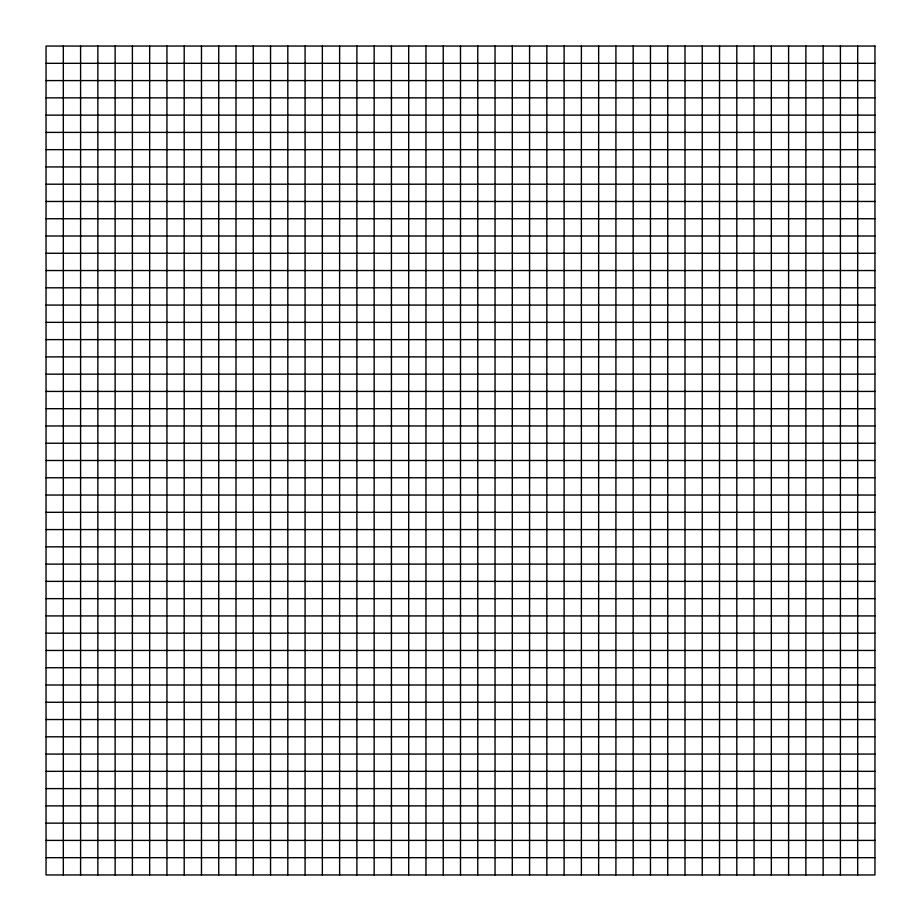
<?xml version="1.0" encoding="UTF-8"?>
<svg xmlns="http://www.w3.org/2000/svg" width="921" height="921" viewBox="0 0 921 921"><rect width="100%" height="100%" fill="white"/><g stroke="black" fill="none" stroke-linecap="round" stroke-linejoin="round"><path stroke-width="1.38" d="M46.05 63.319L874.95 63.319M46.05 80.588L874.95 80.588M46.05 97.856L874.95 97.856M46.05 115.125L874.95 115.125M46.05 132.394L874.95 132.394M46.05 149.663L874.95 149.663M46.05 166.931L874.95 166.931M46.05 184.2L874.95 184.2M46.05 201.469L874.95 201.469M46.05 218.738L874.95 218.738M46.05 236.006L874.95 236.006M46.05 253.275L874.95 253.275M46.05 270.544L874.95 270.544M46.05 287.812L874.95 287.812M46.05 305.081L874.95 305.081M46.05 322.35L874.95 322.35M46.05 339.619L874.95 339.619M46.05 356.888L874.95 356.888M46.05 374.156L874.95 374.156M46.05 391.425L874.95 391.425M46.05 408.694L874.95 408.694M46.05 425.963L874.95 425.963M46.05 443.231L874.95 443.231M46.05 460.5L874.95 460.5M46.05 477.769L874.95 477.769M46.05 495.038L874.95 495.038M46.05 512.306L874.95 512.306M46.05 529.575L874.95 529.575M46.05 546.844L874.95 546.844M46.05 564.113L874.95 564.113M46.05 581.381L874.95 581.381M46.05 598.65L874.95 598.65M46.05 615.919L874.95 615.919M46.05 633.188L874.95 633.188M46.05 650.456L874.95 650.456M46.05 667.725L874.95 667.725M46.05 684.994L874.95 684.994M46.05 702.263L874.95 702.263M46.05 719.531L874.95 719.531M46.05 736.8L874.95 736.8M46.05 754.069L874.95 754.069M46.05 771.338L874.95 771.338M46.05 788.606L874.95 788.606M46.05 805.875L874.95 805.875M46.05 823.144L874.95 823.144M46.05 840.413L874.95 840.413M46.05 857.681L874.95 857.681M857.681 46.05L857.681 874.95M840.413 46.05L840.413 874.95M823.144 46.05L823.144 874.95M805.875 46.05L805.875 874.95M788.606 46.05L788.606 874.95M771.338 46.05L771.338 874.95M754.069 46.05L754.069 874.95M736.8 46.05L736.8 874.95M719.531 46.05L719.531 874.95M702.263 46.05L702.263 874.95M684.994 46.05L684.994 874.95M667.725 46.05L667.725 874.95M650.456 46.05L650.456 874.95M633.188 46.05L633.188 874.95M615.919 46.05L615.919 874.95M598.65 46.05L598.65 874.95M581.381 46.05L581.381 874.95M564.113 46.05L564.113 874.95M546.844 46.05L546.844 874.95M529.575 46.05L529.575 874.95M512.306 46.05L512.306 874.95M495.038 46.05L495.038 874.95M477.769 46.05L477.769 874.95M460.5 46.05L460.5 874.95M443.231 46.05L443.231 874.95M425.963 46.05L425.963 874.95M408.694 46.05L408.694 874.95M391.425 46.05L391.425 874.95M374.156 46.05L374.156 874.95M356.888 46.05L356.888 874.95M339.619 46.05L339.619 874.95M322.35 46.05L322.35 874.95M305.081 46.05L305.081 874.95M287.812 46.05L287.812 874.95M270.544 46.05L270.544 874.95M253.275 46.05L253.275 874.95M236.006 46.05L236.006 874.95M218.738 46.05L218.738 874.95M201.469 46.05L201.469 874.95M184.2 46.05L184.2 874.95M166.931 46.05L166.931 874.95M149.663 46.05L149.663 874.95M132.394 46.05L132.394 874.95M115.125 46.05L115.125 874.95M97.856 46.05L97.856 874.95M80.588 46.05L80.588 874.95M63.319 46.05L63.319 874.95M874.95 46.05L46.05 46.05L46.05 874.95L874.95 874.95L874.95 46.05"/></g></svg>
